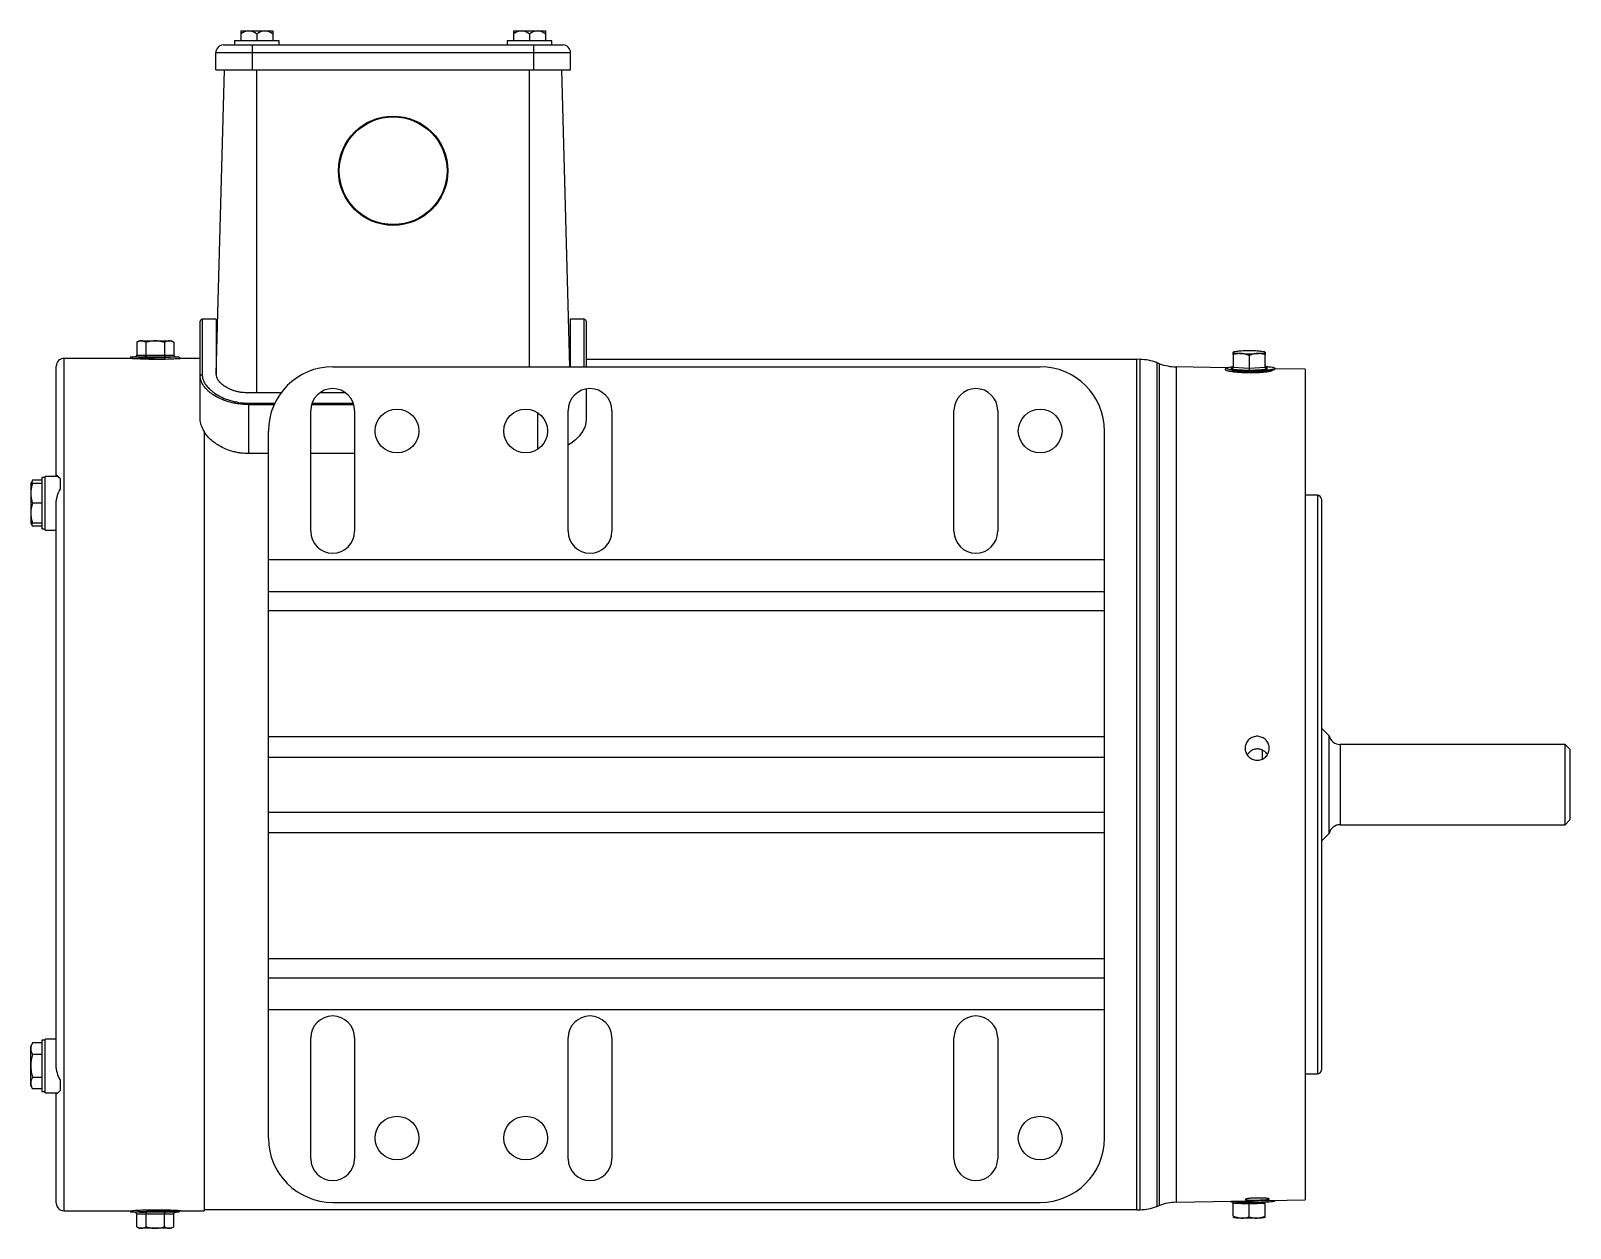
# Paper-space layout '_Bottom' of a CAD drawing. Header units: inches. Extents: x -5 to 7, y -3.5 to 5.9.
import ezdxf

# ---------------------------------------------------------------- set-up
doc = ezdxf.new("R2010")
doc.units = ezdxf.units.IN
doc.header["$MEASUREMENT"] = 0

psp = doc.layouts.new('_Bottom')

# ---------------------------------------------------------------- linework, layer by layer
at = {"color": 7, "linetype": 'Continuous', "lineweight": 25}
for p, q in [((-3.474, 5.753), (-0.836, 5.753)), ((-3.389, 5.784), (-3.389, 5.753)), ((-3.041, 5.784), (-3.389, 5.784)), ((-3.34, 5.863), (-3.34, 5.784)), ((-3.34, 5.863), (-3.09, 5.863)), ((-3.248, 5.56), (-3.248, 5.753)), ((-3.215, 5.837), (-3.215, 5.784)), ((-3.09, 5.863), (-3.09, 5.784)), ((-3.041, 5.753), (-3.041, 5.784)), ((-1.269, 5.784), (-1.269, 5.753)), ((-0.921, 5.784), (-1.269, 5.784)), ((-1.22, 5.863), (-1.22, 5.784)), ((-1.22, 5.863), (-0.97, 5.863)), ((-1.095, 5.837), (-1.095, 5.784)), ((-1.062, 5.56), (-1.062, 5.753)), ((-0.97, 5.863), (-0.97, 5.784)), ((-0.921, 5.753), (-0.921, 5.784)), ((-0.777, 5.693), (-3.534, 5.693)), ((-3.534, 5.56), (-3.534, 5.693)), ((-0.777, 5.56), (-0.777, 5.693)), ((-3.534, 5.56), (-0.777, 5.56)), ((-3.53, 3.192), (-3.467, 5.56)), ((-0.782, 3.25), (-0.843, 5.56)), ((-3.655, 2.843), (-3.655, 3.605)), ((-3.53, 3.62), (-3.64, 3.62)), ((-3.53, 3.62), (-3.53, 3.193)), ((-0.67, 3.62), (-0.78, 3.62)), ((-0.78, 3.62), (-0.78, 3.25)), ((-0.655, 3.605), (-0.655, 3.25)), ((-4.13, 3.451), (-4.149, 3.44)), ((-4.149, 3.44), (-4.149, 3.341)), ((-4.077, 3.44), (-4.077, 3.341)), ((-3.933, 3.44), (-3.933, 3.341)), ((-3.861, 3.44), (-3.88, 3.451)), ((-3.861, 3.44), (-3.861, 3.341)), ((4.377, 3.364), (4.374, 3.362)), ((4.375, 3.362), (4.377, 3.364)), ((4.626, 3.362), (4.623, 3.364)), ((4.623, 3.364), (4.625, 3.362)), ((-4.775, 2.397), (-4.775, 3.255)), ((-4.18, 3.315), (-4.715, 3.315)), ((-4.149, 3.341), (-3.861, 3.341)), ((-3.934, 3.323), (-3.932, 3.326)), ((-3.924, 3.31), (-3.934, 3.323)), ((-3.809, 3.316), (-3.827, 3.327)), ((-3.655, 3.315), (-3.81, 3.315)), ((-2.625, 3.25), (2.875, 3.25)), ((3.625, 3.306), (-0.655, 3.306)), ((3.653, 3.307), (3.625, 3.308)), ((3.625, 3.308), (3.625, -3.308)), ((3.803, 3.274), (3.781, 3.282)), ((4.33, 3.242), (3.931, 3.249)), ((4.33, 3.24), (4.317, 3.233)), ((4.37, 3.248), (4.357, 3.247)), ((4.36, 3.245), (4.36, 3.231)), ((4.375, 3.345), (4.375, 3.246)), ((4.375, 3.246), (4.5, 3.24)), ((4.5, 3.338), (4.5, 3.24)), ((4.5, 3.24), (4.625, 3.246)), ((4.625, 3.246), (4.625, 3.345)), ((4.64, 3.231), (4.64, 3.245)), ((4.936, 3.231), (4.7, 3.235)), ((4.36, 3.231), (4.5, 3.224)), ((4.5, 3.224), (4.64, 3.231)), ((4.936, 3.231), (4.936, -3.231)), ((-3.027, 3.047), (-3.28, 3.047)), ((-2.524, 3.047), (-2.726, 3.047)), ((-0.655, 3.077), (-0.655, 2.837)), ((-3.28, 2.967), (-3.28, 2.575)), ((-2.795, 1.97), (-2.795, 2.91)), ((-2.455, 2.91), (-2.455, 1.97)), ((-0.795, 1.97), (-0.795, 2.91)), ((-0.455, 2.91), (-0.455, 1.97)), ((2.205, 1.97), (2.205, 2.91)), ((2.545, 2.91), (2.545, 1.97)), ((-3.625, 2.749), (-3.625, -3.315)), ((-3.125, -2.75), (-3.125, 2.75)), ((3.375, -2.75), (3.375, 2.75)), ((-3.125, 2.575), (-3.28, 2.575)), ((-2.455, 2.575), (-2.795, 2.575)), ((-4.761, 2.397), (-4.861, 2.397)), ((-4.861, 1.98), (-4.861, 2.397)), ((-4.959, 2.367), (-4.973, 2.343)), ((-4.973, 2.343), (-4.973, 2.034)), ((-4.959, 2.367), (-4.966, 2.343)), ((-4.886, 2.367), (-4.959, 2.367)), ((-4.886, 2.343), (-4.959, 2.343)), ((-4.861, 2.388), (-4.886, 2.388)), ((-4.886, 2.388), (-4.886, 1.989)), ((-4.745, 2.381), (-4.745, 2.295)), ((-4.886, 2.188), (-4.959, 2.188)), ((-4.775, -2.19), (-4.775, 2.19)), ((5.031, 2.25), (4.936, 2.25)), ((5.061, 2.22), (5.061, -2.22)), ((-4.973, 2.034), (-4.959, 2.01)), ((-4.886, 2.034), (-4.959, 2.034)), ((-4.886, 2.01), (-4.959, 2.01)), ((-4.886, 1.989), (-4.861, 1.989)), ((-4.861, 1.98), (-4.775, 1.98)), ((-3.125, 1.75), (3.375, 1.75)), ((-3.125, 1.503), (3.375, 1.503)), ((-3.125, 1.353), (3.375, 1.353)), ((-3.125, 0.374), (3.375, 0.374)), ((5.121, 0.38), (5.061, 0.44)), ((5.121, -0.38), (5.121, 0.38)), ((4.604, 0.201), (4.604, 0.269)), ((6.956, 0.312), (5.208, 0.312)), ((6.996, 0.272), (6.956, 0.312)), ((6.956, -0.312), (6.956, 0.312)), ((6.996, -0.272), (6.996, 0.272)), ((-3.125, 0.214), (3.375, 0.214)), ((-3.125, -0.214), (3.375, -0.214)), ((5.208, -0.312), (6.956, -0.312)), ((6.956, -0.312), (6.996, -0.272)), ((-3.125, -0.374), (3.375, -0.374)), ((5.061, -0.44), (5.121, -0.38)), ((-3.125, -1.353), (3.375, -1.353)), ((-3.125, -1.503), (3.375, -1.503)), ((-3.125, -1.75), (3.375, -1.75)), ((-4.959, -2.01), (-4.973, -2.034)), ((-4.973, -2.343), (-4.973, -2.034)), ((-4.886, -2.01), (-4.959, -2.01)), ((-4.861, -1.989), (-4.886, -1.989)), ((-4.886, -1.989), (-4.886, -2.388)), ((-4.775, -1.98), (-4.861, -1.98)), ((-4.861, -2.397), (-4.861, -1.98)), ((-2.795, -2.91), (-2.795, -1.97)), ((-2.455, -1.97), (-2.455, -2.91)), ((-0.795, -2.91), (-0.795, -1.97)), ((-0.455, -1.97), (-0.455, -2.91)), ((2.205, -2.91), (2.205, -1.97)), ((2.545, -1.97), (2.545, -2.91)), ((-4.886, -2.099), (-4.959, -2.099)), ((4.936, -2.25), (5.031, -2.25)), ((-4.973, -2.343), (-4.959, -2.367)), ((-4.886, -2.278), (-4.959, -2.278)), ((-4.886, -2.367), (-4.959, -2.367)), ((-4.886, -2.388), (-4.861, -2.388)), ((-4.745, -2.295), (-4.745, -2.381)), ((-4.861, -2.397), (-4.762, -2.397)), ((-4.775, -3.255), (-4.775, -2.397)), ((3.931, -3.249), (4.936, -3.231)), ((-4.715, -3.315), (-4.18, -3.315)), ((-3.861, -3.341), (-4.149, -3.341)), ((-4.149, -3.44), (-4.149, -3.341)), ((-4.077, -3.341), (-4.077, -3.44)), ((-3.933, -3.44), (-3.933, -3.341)), ((-3.861, -3.44), (-3.861, -3.341)), ((-3.827, -3.327), (-3.809, -3.316)), ((-3.81, -3.315), (-3.625, -3.315)), ((-3.625, -3.306), (3.625, -3.306)), ((-2.625, -3.25), (2.875, -3.25)), ((3.625, -3.308), (3.653, -3.307)), ((3.781, -3.282), (3.803, -3.274)), ((4.36, -3.244), (4.357, -3.247)), ((4.5, -3.265), (4.375, -3.259)), ((4.375, -3.357), (4.375, -3.259)), ((4.625, -3.259), (4.5, -3.265)), ((4.5, -3.364), (4.5, -3.265)), ((4.625, -3.357), (4.625, -3.259)), ((-4.149, -3.44), (-4.13, -3.451)), ((-3.88, -3.451), (-3.861, -3.44)), ((4.374, -3.362), (4.377, -3.364)), ((4.623, -3.364), (4.626, -3.362))]:
    psp.add_line(p, q, dxfattribs=at)
at = {"color": 8, "linetype": 'Continuous', "lineweight": 25}
for p, q in [((-3.215, 3.047), (-3.215, 5.56)), ((-1.095, 3.25), (-1.095, 5.56)), ((-3.64, 3.62), (-3.64, 3.19)), ((-0.67, 3.25), (-0.67, 3.62)), ((-4.715, 3.315), (-4.715, -3.315)), ((3.653, -3.307), (3.653, 3.307)), ((3.781, 3.282), (3.781, -3.282)), ((3.803, -3.274), (3.803, 3.274)), ((3.931, 3.249), (3.931, -3.249)), ((-3.28, 2.967), (-3.075, 2.967)), ((-3.081, 2.955), (-3.28, 2.955)), ((-2.461, 2.955), (-2.789, 2.955)), ((-2.785, 2.967), (-2.465, 2.967)), ((-1.03, 2.609), (-1.03, 2.891)), ((5.031, 2.25), (5.031, -2.25)), ((5.208, 0.312), (5.208, -0.312))]:
    psp.add_line(p, q, dxfattribs=at)
at = {"color": 7, "linetype": 'Continuous', "lineweight": 25}
for centre, radius in [((-2.155, 4.775), 0.425), ((-2.155, 4.775), 0.421), ((-2.155, 4.775), 0.419), ((-2.125, 2.75), 0.17), ((-1.125, 2.75), 0.17), ((2.875, 2.75), 0.17), ((-2.125, -2.75), 0.17), ((-1.125, -2.75), 0.17), ((2.875, -2.75), 0.17)]:
    psp.add_circle(centre, radius, dxfattribs=at)
for centre, radius, start, end in [((-3.474, 5.693), 0.06, 90, 180), ((-3.276, 5.775), 0.0883, 90.6854, 136.0185), ((-3.279, 5.775), 0.0883, 43.9815, 89.3146), ((-3.151, 5.775), 0.0883, 90.6854, 136.0185), ((-3.154, 5.775), 0.0883, 43.9815, 89.3146), ((-1.156, 5.775), 0.0883, 90.6854, 136.0185), ((-1.159, 5.775), 0.0883, 43.9815, 89.3146), ((-1.031, 5.775), 0.0883, 90.6854, 136.0185), ((-1.034, 5.775), 0.0883, 43.9815, 89.3146), ((-0.836, 5.693), 0.06, 0, 90), ((-3.64, 3.605), 0.015, 90, 180), ((-0.67, 3.605), 0.015, 0, 90), ((-3.515, 3.445), 0.015, 180, 236.8623), ((-0.795, 3.445), 0.015, 303.1377, 0), ((-4.715, 3.255), 0.06, 90, 180), ((-2.625, 2.75), 0.5, 90, 180), ((2.875, 2.75), 0.5, 0, 90), ((3.646, 2.932), 0.375, 69, 89), ((3.938, 3.624), 0.375, 249, 269), ((-3.641, 3.175), 0.0142, 86.6118, 176.1539), ((-2.625, 2.91), 0.17, 0, 180), ((-0.625, 2.91), 0.17, 0, 180), ((2.375, 2.91), 0.17, 0, 180), ((5.031, 2.22), 0.03, 0, 90), ((-2.625, 1.97), 0.17, 180, 0), ((-0.625, 1.97), 0.17, 180, 0), ((2.375, 1.97), 0.17, 180, 0), ((5.208, 0.402), 0.09, 194.3953, 270), ((5.208, -0.402), 0.09, 90, 165.6047), ((-2.625, -1.97), 0.17, 0, 180), ((-0.625, -1.97), 0.17, 0, 180), ((2.375, -1.97), 0.17, 0, 180), ((5.031, -2.22), 0.03, 270, 360), ((-2.625, -2.75), 0.5, 180, 270), ((2.875, -2.75), 0.5, 270, 0), ((-2.625, -2.91), 0.17, 180, 0), ((-0.625, -2.91), 0.17, 180, 0), ((2.375, -2.91), 0.17, 180, 0), ((-4.715, -3.255), 0.06, 180, 270), ((3.646, -2.932), 0.375, 271, 291), ((3.938, -3.624), 0.375, 91, 111)]:
    psp.add_arc(centre, radius, start, end, dxfattribs=at)
for points, knots in [([(-4.113, 3.451), (-4.115, 3.451), (-4.118, 3.451), (-4.122, 3.45), (-4.127, 3.449), (-4.132, 3.448), (-4.14, 3.445), (-4.146, 3.442), (-4.149, 3.44)], [0, 0, 0, 0, 0.119164, 0.239723, 0.361866, 0.485774, 0.734265, 1, 1, 1, 1]), ([(-4.077, 3.44), (-4.079, 3.441), (-4.082, 3.442), (-4.087, 3.445), (-4.091, 3.447), (-4.097, 3.449), (-4.104, 3.451), (-4.11, 3.451), (-4.113, 3.451)], [0, 0, 0, 0, 0.135068, 0.265787, 0.392274, 0.514662, 0.760355, 1, 1, 1, 1]), ([(-4.113, 3.451), (-4.102, 3.451), (-4.086, 3.451), (-4.049, 3.451), (-4.027, 3.451), (-4.005, 3.451)], [0, 0, 0, 0, 0.5, 0.5, 1, 1, 1, 1]), ([(-4.005, 3.451), (-4.008, 3.451), (-4.014, 3.451), (-4.023, 3.45), (-4.031, 3.449), (-4.043, 3.448), (-4.059, 3.445), (-4.071, 3.442), (-4.077, 3.44)], [0, 0, 0, 0, 0.119134, 0.239661, 0.361771, 0.485644, 0.734213, 1, 1, 1, 1]), ([(-3.933, 3.44), (-3.936, 3.441), (-3.942, 3.442), (-3.952, 3.445), (-3.961, 3.447), (-3.973, 3.449), (-3.987, 3.451), (-3.999, 3.451), (-4.005, 3.451)], [0, 0, 0, 0, 0.135032, 0.265717, 0.392175, 0.514535, 0.760293, 1, 1, 1, 1]), ([(-4.005, 3.451), (-3.983, 3.451), (-3.961, 3.451), (-3.924, 3.451), (-3.908, 3.451), (-3.897, 3.451)], [0, 0, 0, 0, 0.5, 0.5, 1, 1, 1, 1]), ([(-3.897, 3.451), (-3.898, 3.451), (-3.901, 3.451), (-3.906, 3.45), (-3.91, 3.449), (-3.916, 3.448), (-3.924, 3.445), (-3.93, 3.442), (-3.933, 3.44)], [0, 0, 0, 0, 0.11917, 0.239736, 0.361885, 0.4858, 0.734292, 1, 1, 1, 1]), ([(-3.861, 3.44), (-3.862, 3.441), (-3.865, 3.442), (-3.87, 3.445), (-3.875, 3.447), (-3.881, 3.449), (-3.888, 3.451), (-3.894, 3.451), (-3.897, 3.451)], [0, 0, 0, 0, 0.1349157, 0.2654853, 0.3918269, 0.5140709, 0.7600707, 1, 1, 1, 1]), ([(4.375, 3.362), (4.375, 3.36), (4.381, 3.358), (4.403, 3.355), (4.419, 3.354), (4.437, 3.353)], [0, 0, 0, 0, 0.5, 0.5, 1, 1, 1, 1]), ([(4.375, 3.345), (4.375, 3.346), (4.375, 3.348), (4.375, 3.351), (4.375, 3.354), (4.375, 3.357), (4.375, 3.36), (4.375, 3.362), (4.375, 3.362)], [0, 0, 0, 0, 0.1349157, 0.2654853, 0.3918269, 0.5140709, 0.7600707, 1, 1, 1, 1]), ([(4.437, 3.353), (4.435, 3.353), (4.43, 3.353), (4.422, 3.353), (4.415, 3.352), (4.404, 3.351), (4.391, 3.349), (4.38, 3.346), (4.375, 3.345)], [0, 0, 0, 0, 0.119164, 0.239723, 0.361866, 0.485774, 0.734265, 1, 1, 1, 1]), ([(4.437, 3.372), (4.423, 3.371), (4.411, 3.37), (4.391, 3.368), (4.383, 3.366), (4.379, 3.365)], [0, 0, 0, 0, 0.5, 0.5, 1, 1, 1, 1]), ([(4.5, 3.338), (4.497, 3.339), (4.492, 3.341), (4.484, 3.344), (4.476, 3.346), (4.466, 3.349), (4.453, 3.352), (4.443, 3.352), (4.437, 3.353)], [0, 0, 0, 0, 0.1350681, 0.2657866, 0.3922742, 0.5146617, 0.7603551, 1, 1, 1, 1]), ([(4.562, 3.372), (4.544, 3.373), (4.522, 3.373), (4.478, 3.373), (4.456, 3.373), (4.437, 3.372)], [0, 0, 0, 0, 0.5, 0.5, 1, 1, 1, 1]), ([(4.437, 3.353), (4.456, 3.352), (4.478, 3.351), (4.522, 3.351), (4.544, 3.352), (4.562, 3.353)], [0, 0, 0, 0, 0.5, 0.5, 1, 1, 1, 1]), ([(4.562, 3.353), (4.56, 3.353), (4.555, 3.352), (4.547, 3.351), (4.54, 3.35), (4.529, 3.348), (4.516, 3.344), (4.505, 3.34), (4.5, 3.338)], [0, 0, 0, 0, 0.119134, 0.239661, 0.361771, 0.485644, 0.734213, 1, 1, 1, 1]), ([(4.621, 3.365), (4.617, 3.366), (4.609, 3.368), (4.589, 3.37), (4.577, 3.371), (4.562, 3.372)], [0, 0, 0, 0, 0.5, 0.5, 1, 1, 1, 1]), ([(4.562, 3.353), (4.581, 3.354), (4.597, 3.355), (4.619, 3.358), (4.625, 3.36), (4.625, 3.362)], [0, 0, 0, 0, 0.5, 0.5, 1, 1, 1, 1]), ([(4.625, 3.345), (4.622, 3.345), (4.617, 3.347), (4.609, 3.349), (4.601, 3.35), (4.591, 3.352), (4.578, 3.353), (4.568, 3.353), (4.562, 3.353)], [0, 0, 0, 0, 0.135032, 0.265717, 0.392175, 0.514535, 0.760293, 1, 1, 1, 1]), ([(4.625, 3.362), (4.625, 3.362), (4.625, 3.361), (4.625, 3.36), (4.625, 3.358), (4.625, 3.356), (4.625, 3.351), (4.625, 3.347), (4.625, 3.345)], [0, 0, 0, 0, 0.1191705, 0.2397359, 0.3618852, 0.4858002, 0.7342924, 1, 1, 1, 1]), ([(-4.199, 3.326), (-4.2, 3.326), (-4.202, 3.326), (-4.181, 3.326), (-4.141, 3.326), (-4.086, 3.326), (-4.024, 3.326), (-3.97, 3.326), (-3.942, 3.326), (-3.932, 3.326)], [0, 0, 0, 0, 0.077191, 0.250746, 0.421156, 0.588415, 0.752513, 0.913507, 1, 1, 1, 1]), ([(-4.2, 3.325), (-4.197, 3.323), (-4.191, 3.32), (-4.186, 3.317), (-4.183, 3.315)], [0, 0, 0, 0, 0.473706, 1, 1, 1, 1]), ([(-4.18, 3.315), (-4.18, 3.315), (-4.181, 3.315), (-4.167, 3.314), (-4.158, 3.314)], [0, 0, 0, 0, 0.299851, 1, 1, 1, 1]), ([(-4.149, 3.341), (-4.149, 3.34), (-4.149, 3.339), (-4.15, 3.337), (-4.151, 3.335), (-4.152, 3.333), (-4.154, 3.331), (-4.156, 3.329), (-4.159, 3.327), (-4.163, 3.326), (-4.165, 3.326), (-4.167, 3.326)], [0, 0, 0, 0, 0.084476, 0.171269, 0.260932, 0.353968, 0.450828, 0.574732, 0.714344, 0.833102, 1, 1, 1, 1]), ([(-4.158, 3.314), (-4.157, 3.314), (-4.148, 3.315), (-4.125, 3.316), (-4.08, 3.318), (-4.027, 3.32), (-3.977, 3.322), (-3.946, 3.323), (-3.934, 3.323)], [0.00000017, 0.00000017, 0.00000017, 0.00000017, 0.00155749, 0.01780749, 0.03405749, 0.05030749, 0.06655749, 0.07905733, 0.07905733, 0.07905733, 0.07905733]), ([(-4.158, 3.314), (-4.154, 3.314), (-4.148, 3.314), (-4.136, 3.313), (-4.128, 3.313), (-4.112, 3.312), (-4.103, 3.311), (-4.084, 3.311), (-4.073, 3.311), (-4.052, 3.31), (-4.04, 3.31), (-4.017, 3.31), (-4.005, 3.309), (-3.982, 3.309), (-3.97, 3.31), (-3.946, 3.31), (-3.935, 3.31), (-3.924, 3.31)], [0, 0, 0, 0, 0.125, 0.125, 0.25, 0.25, 0.375, 0.375, 0.5, 0.5, 0.625, 0.625, 0.75, 0.75, 0.875, 0.875, 1, 1, 1, 1]), ([(-4.077, 3.341), (-4.077, 3.34), (-4.077, 3.339), (-4.078, 3.337), (-4.078, 3.335), (-4.079, 3.333), (-4.08, 3.331), (-4.081, 3.329), (-4.082, 3.327), (-4.084, 3.326), (-4.085, 3.326), (-4.086, 3.326)], [0, 0, 0, 0, 0.084476, 0.171269, 0.260932, 0.353968, 0.450828, 0.574732, 0.714344, 0.833102, 1, 1, 1, 1]), ([(-3.933, 3.341), (-3.933, 3.34), (-3.933, 3.339), (-3.932, 3.337), (-3.932, 3.335), (-3.931, 3.333), (-3.93, 3.331), (-3.929, 3.329), (-3.928, 3.327), (-3.926, 3.326), (-3.925, 3.326), (-3.924, 3.326)], [0, 0, 0, 0, 0.0844767, 0.1712737, 0.260945, 0.3539937, 0.4508699, 0.574655, 0.7143281, 0.8330716, 1, 1, 1, 1]), ([(-3.924, 3.31), (-3.906, 3.311), (-3.869, 3.312), (-3.831, 3.314), (-3.809, 3.315), (-3.81, 3.315), (-3.81, 3.315)], [0, 0, 0, 0, 0.279997, 0.559524, 0.861357, 1, 1, 1, 1]), ([(-3.875, 3.326), (-3.863, 3.326), (-3.839, 3.326), (-3.825, 3.326), (-3.827, 3.326), (-3.828, 3.326)], [0, 0, 0, 0, 0.432756, 0.865351, 1, 1, 1, 1]), ([(-3.861, 3.341), (-3.861, 3.34), (-3.861, 3.339), (-3.86, 3.337), (-3.859, 3.335), (-3.858, 3.333), (-3.856, 3.331), (-3.854, 3.329), (-3.851, 3.327), (-3.847, 3.326), (-3.845, 3.326), (-3.843, 3.326)], [0, 0, 0, 0, 0.084477, 0.171274, 0.260945, 0.353994, 0.45087, 0.574655, 0.714328, 0.833072, 1, 1, 1, 1]), ([(4.326, 3.234), (4.324, 3.234), (4.312, 3.232), (4.31, 3.228), (4.322, 3.221), (4.345, 3.216), (4.356, 3.214)], [0, 0, 0, 0, 0.061387, 0.3820784, 0.7203723, 1, 1, 1, 1]), ([(4.33, 3.239), (4.328, 3.238), (4.323, 3.235), (4.339, 3.23), (4.372, 3.226), (4.421, 3.223), (4.48, 3.221), (4.545, 3.221), (4.606, 3.223), (4.655, 3.226), (4.676, 3.229), (4.685, 3.23)], [0, 0, 0, 0, 0.086077, 0.195719, 0.307456, 0.421101, 0.537093, 0.655855, 0.776587, 0.899142, 1, 1, 1, 1]), ([(4.375, 3.259), (4.375, 3.258), (4.375, 3.257), (4.374, 3.255), (4.374, 3.253), (4.372, 3.251), (4.371, 3.249), (4.369, 3.247), (4.366, 3.246), (4.363, 3.245), (4.361, 3.245), (4.36, 3.245)], [0, 0, 0, 0, 0.0844767, 0.1712737, 0.260945, 0.3539937, 0.4508699, 0.574655, 0.7143281, 0.8330716, 1, 1, 1, 1]), ([(4.375, 3.246), (4.375, 3.246), (4.375, 3.244), (4.374, 3.242), (4.374, 3.24), (4.372, 3.238), (4.371, 3.236), (4.369, 3.234), (4.366, 3.232), (4.363, 3.231), (4.361, 3.231), (4.36, 3.231)], [0, 0, 0, 0, 0.084477, 0.171274, 0.260945, 0.353994, 0.45087, 0.574655, 0.714328, 0.833072, 1, 1, 1, 1]), ([(4.378, 3.211), (4.393, 3.21), (4.409, 3.21), (4.443, 3.21), (4.46, 3.21), (4.487, 3.211), (4.497, 3.211), (4.515, 3.211), (4.524, 3.212), (4.551, 3.213), (4.569, 3.214), (4.593, 3.216), (4.601, 3.216), (4.617, 3.218), (4.624, 3.219), (4.645, 3.221), (4.657, 3.223), (4.678, 3.226), (4.686, 3.228), (4.695, 3.231), (4.697, 3.232), (4.7, 3.234), (4.702, 3.236), (4.702, 3.237)], [0, 0, 0, 0, 0.125, 0.125, 0.25, 0.25, 0.3125, 0.3125, 0.375, 0.375, 0.5, 0.5, 0.5625, 0.5625, 0.625, 0.625, 0.75, 0.75, 0.875, 0.875, 0.9375, 0.9375, 1, 1, 1, 1]), ([(4.5, 3.24), (4.5, 3.239), (4.5, 3.238), (4.5, 3.236), (4.5, 3.233), (4.5, 3.231), (4.5, 3.229), (4.5, 3.227), (4.5, 3.225), (4.5, 3.224), (4.5, 3.224), (4.5, 3.224)], [0, 0, 0, 0, 0.0844767, 0.1712737, 0.260945, 0.3539937, 0.4508699, 0.574655, 0.7143281, 0.8330716, 1, 1, 1, 1]), ([(4.625, 3.259), (4.625, 3.258), (4.625, 3.257), (4.626, 3.255), (4.626, 3.253), (4.628, 3.251), (4.629, 3.249), (4.631, 3.247), (4.634, 3.246), (4.637, 3.245), (4.639, 3.245), (4.64, 3.245)], [0, 0, 0, 0, 0.084476, 0.171269, 0.260932, 0.353968, 0.450828, 0.574732, 0.714344, 0.833102, 1, 1, 1, 1]), ([(4.702, 3.237), (4.7, 3.239), (4.696, 3.243), (4.666, 3.247), (4.637, 3.249), (4.625, 3.25)], [0, 0, 0, 0, 0.374948, 0.7501, 1, 1, 1, 1]), ([(4.64, 3.231), (4.639, 3.231), (4.638, 3.231), (4.636, 3.231), (4.633, 3.232), (4.631, 3.234), (4.629, 3.236), (4.627, 3.239), (4.625, 3.243), (4.625, 3.245), (4.625, 3.246)], [0, 0, 0, 0, 0.11681, 0.212178, 0.286099, 0.425812, 0.549727, 0.708818, 0.858132, 1, 1, 1, 1]), ([(4.673, 3.219), (4.676, 3.221), (4.685, 3.225), (4.693, 3.23), (4.698, 3.233)], [0, 0, 0, 0, 0.380716, 1, 1, 1, 1]), ([(-3.28, 2.955), (-3.307, 2.955), (-3.333, 2.957), (-3.371, 2.962), (-3.384, 2.965), (-3.409, 2.97), (-3.421, 2.973), (-3.444, 2.98), (-3.456, 2.984), (-3.477, 2.992), (-3.488, 2.996), (-3.519, 3.01), (-3.537, 3.02), (-3.562, 3.037), (-3.57, 3.042), (-3.584, 3.054), (-3.591, 3.06), (-3.61, 3.077), (-3.62, 3.09), (-3.638, 3.115), (-3.644, 3.127), (-3.653, 3.152), (-3.655, 3.164), (-3.655, 3.176)], [0, 0, 0, 0, 0.125, 0.125, 0.1875, 0.1875, 0.25, 0.25, 0.3125, 0.3125, 0.375, 0.375, 0.5, 0.5, 0.5625, 0.5625, 0.625, 0.625, 0.75, 0.75, 0.875, 0.875, 1, 1, 1, 1]), ([(-3.64, 3.19), (-3.64, 3.177), (-3.638, 3.165), (-3.63, 3.14), (-3.624, 3.128), (-3.607, 3.103), (-3.597, 3.091), (-3.579, 3.073), (-3.573, 3.067), (-3.559, 3.056), (-3.551, 3.05), (-3.527, 3.033), (-3.51, 3.023), (-3.481, 3.009), (-3.471, 3.005), (-3.45, 2.996), (-3.439, 2.993), (-3.416, 2.986), (-3.405, 2.983), (-3.381, 2.977), (-3.368, 2.975), (-3.331, 2.969), (-3.306, 2.967), (-3.28, 2.967)], [0, 0, 0, 0, 0.125, 0.125, 0.25, 0.25, 0.375, 0.375, 0.4375, 0.4375, 0.5, 0.5, 0.625, 0.625, 0.6875, 0.6875, 0.75, 0.75, 0.8125, 0.8125, 0.875, 0.875, 1, 1, 1, 1]), ([(-3.28, 3.047), (-3.298, 3.047), (-3.315, 3.048), (-3.341, 3.051), (-3.349, 3.053), (-3.366, 3.056), (-3.374, 3.058), (-3.39, 3.063), (-3.397, 3.065), (-3.412, 3.07), (-3.419, 3.073), (-3.439, 3.082), (-3.451, 3.089), (-3.468, 3.1), (-3.473, 3.103), (-3.483, 3.111), (-3.488, 3.115), (-3.5, 3.127), (-3.507, 3.135), (-3.519, 3.151), (-3.523, 3.16), (-3.529, 3.177), (-3.53, 3.185), (-3.53, 3.193)], [0, 0, 0, 0, 0.125, 0.125, 0.1875, 0.1875, 0.25, 0.25, 0.3125, 0.3125, 0.375, 0.375, 0.5, 0.5, 0.5625, 0.5625, 0.625, 0.625, 0.75, 0.75, 0.875, 0.875, 1, 1, 1, 1]), ([(4.685, 3.23), (4.678, 3.229), (4.67, 3.227), (4.655, 3.225), (4.649, 3.224), (4.638, 3.222), (4.632, 3.222), (4.619, 3.22), (4.612, 3.22), (4.598, 3.218), (4.591, 3.218), (4.568, 3.216), (4.553, 3.215), (4.528, 3.214), (4.52, 3.214), (4.504, 3.213), (4.496, 3.213), (4.471, 3.212), (4.455, 3.212), (4.424, 3.212), (4.409, 3.212), (4.38, 3.213), (4.368, 3.213), (4.356, 3.214)], [0, 0, 0, 0, 0.125, 0.125, 0.1875, 0.1875, 0.25, 0.25, 0.3125, 0.3125, 0.375, 0.375, 0.5, 0.5, 0.5625, 0.5625, 0.625, 0.625, 0.75, 0.75, 0.875, 0.875, 1, 1, 1, 1]), ([(4.378, 3.211), (4.374, 3.211), (4.37, 3.212), (4.363, 3.213), (4.36, 3.213), (4.356, 3.214)], [0, 0, 0, 0, 0.5, 0.5, 1, 1, 1, 1]), ([(4.378, 3.211), (4.399, 3.209), (4.442, 3.205), (4.513, 3.204), (4.581, 3.206), (4.635, 3.211), (4.667, 3.216), (4.671, 3.219), (4.673, 3.22)], [0, 0, 0, 0, 0.183565, 0.371375, 0.559122, 0.740413, 0.911493, 1, 1, 1, 1]), ([(-3.625, 2.749), (-3.635, 2.765), (-3.642, 2.781), (-3.652, 2.812), (-3.655, 2.828), (-3.655, 2.843)], [0, 0, 0, 0, 0.5, 0.5, 1, 1, 1, 1]), ([(-0.655, 2.837), (-0.657, 2.821), (-0.66, 2.787), (-0.686, 2.738), (-0.726, 2.691), (-0.763, 2.659), (-0.79, 2.643), (-0.795, 2.64)], [0, 0, 0, 0, 0.242913, 0.494369, 0.71615, 0.945193, 1, 1, 1, 1]), ([(-3.28, 2.575), (-3.3, 2.575), (-3.32, 2.576), (-3.349, 2.58), (-3.358, 2.581), (-3.377, 2.585), (-3.387, 2.587), (-3.414, 2.594), (-3.432, 2.6), (-3.465, 2.613), (-3.481, 2.621), (-3.526, 2.645), (-3.551, 2.663), (-3.595, 2.702), (-3.612, 2.722), (-3.625, 2.743)], [0, 0, 0, 0, 0.125, 0.125, 0.1875, 0.1875, 0.25, 0.25, 0.375, 0.375, 0.5, 0.5, 0.75, 0.75, 1, 1, 1, 1]), ([(-4.745, 2.381), (-4.753, 2.39), (-4.76, 2.396), (-4.768, 2.403), (-4.771, 2.405), (-4.774, 2.408), (-4.775, 2.408), (-4.775, 2.408)], [0, 0, 0, 0, 0.5, 0.5, 0.75, 0.75, 1, 1, 1, 1]), ([(-4.959, 2.343), (-4.963, 2.33), (-4.966, 2.317), (-4.971, 2.292), (-4.973, 2.279), (-4.973, 2.266)], [0, 0, 0, 0, 0.5, 0.5, 1, 1, 1, 1]), ([(-4.973, 2.343), (-4.973, 2.343), (-4.971, 2.343), (-4.966, 2.343), (-4.963, 2.343), (-4.959, 2.343)], [0, 0, 0, 0, 0.5, 0.5, 1, 1, 1, 1]), ([(-4.775, 2.19), (-4.775, 2.199), (-4.774, 2.209), (-4.771, 2.227), (-4.768, 2.237), (-4.76, 2.263), (-4.753, 2.28), (-4.745, 2.295)], [0, 0, 0, 0, 0.25, 0.25, 0.5, 0.5, 1, 1, 1, 1]), ([(-4.973, 2.266), (-4.973, 2.253), (-4.971, 2.239), (-4.966, 2.214), (-4.963, 2.201), (-4.959, 2.188)], [0, 0, 0, 0, 0.5, 0.5, 1, 1, 1, 1]), ([(-4.973, 2.111), (-4.973, 2.098), (-4.971, 2.085), (-4.966, 2.06), (-4.963, 2.047), (-4.959, 2.034)], [0, 0, 0, 0, 0.5, 0.5, 1, 1, 1, 1]), ([(-4.967, 2.034), (-4.966, 2.029), (-4.965, 2.021), (-4.96, 2.013), (-4.959, 2.01)], [0, 0, 0, 0, 0.61803, 1, 1, 1, 1]), ([(4.507, 0.207), (4.502, 0.21), (4.498, 0.214), (4.49, 0.223), (4.486, 0.228), (4.479, 0.239), (4.477, 0.244), (4.472, 0.256), (4.471, 0.262), (4.469, 0.274), (4.469, 0.28), (4.469, 0.292), (4.47, 0.298), (4.474, 0.316), (4.479, 0.327), (4.49, 0.342), (4.494, 0.347), (4.503, 0.355), (4.508, 0.359), (4.519, 0.365), (4.524, 0.368), (4.536, 0.372), (4.542, 0.373), (4.554, 0.375), (4.56, 0.376), (4.572, 0.375), (4.578, 0.374), (4.59, 0.371), (4.596, 0.369), (4.607, 0.364), (4.613, 0.361), (4.622, 0.354), (4.627, 0.35), (4.635, 0.341), (4.639, 0.336), (4.649, 0.321), (4.653, 0.309), (4.656, 0.291), (4.656, 0.285), (4.656, 0.272), (4.655, 0.266), (4.652, 0.255), (4.65, 0.249), (4.645, 0.238), (4.642, 0.232), (4.635, 0.222), (4.631, 0.218), (4.622, 0.209), (4.617, 0.206), (4.606, 0.199), (4.601, 0.197), (4.589, 0.192), (4.583, 0.191), (4.571, 0.189), (4.565, 0.189), (4.553, 0.189), (4.547, 0.19), (4.529, 0.194), (4.518, 0.199), (4.507, 0.207)], [0, 0, 0, 0, 0.03125, 0.03125, 0.0625, 0.0625, 0.09375, 0.09375, 0.125, 0.125, 0.15625, 0.15625, 0.1875, 0.1875, 0.25, 0.25, 0.28125, 0.28125, 0.3125, 0.3125, 0.34375, 0.34375, 0.375, 0.375, 0.40625, 0.40625, 0.4375, 0.4375, 0.46875, 0.46875, 0.5, 0.5, 0.53125, 0.53125, 0.5625, 0.5625, 0.625, 0.625, 0.65625, 0.65625, 0.6875, 0.6875, 0.71875, 0.71875, 0.75, 0.75, 0.78125, 0.78125, 0.8125, 0.8125, 0.84375, 0.84375, 0.875, 0.875, 0.90625, 0.90625, 0.9375, 0.9375, 1, 1, 1, 1]), ([(4.602, 0.269), (4.594, 0.272), (4.576, 0.278), (4.547, 0.277), (4.521, 0.267), (4.499, 0.252), (4.489, 0.237), (4.485, 0.23)], [0, 0, 0, 0, 0.192811, 0.385542, 0.583794, 0.813027, 1, 1, 1, 1]), ([(4.642, 0.234), (4.635, 0.242), (4.625, 0.257), (4.609, 0.265), (4.602, 0.269)], [0, 0, 0, 0, 0.580946, 1, 1, 1, 1]), ([(-4.973, -2.055), (-4.973, -2.062), (-4.971, -2.07), (-4.966, -2.085), (-4.963, -2.092), (-4.959, -2.099)], [0, 0, 0, 0, 0.5, 0.5, 1, 1, 1, 1]), ([(-4.973, -2.188), (-4.973, -2.204), (-4.971, -2.219), (-4.966, -2.248), (-4.963, -2.263), (-4.959, -2.278)], [0, 0, 0, 0, 0.5, 0.5, 1, 1, 1, 1]), ([(-4.745, -2.295), (-4.753, -2.28), (-4.76, -2.263), (-4.768, -2.237), (-4.771, -2.227), (-4.774, -2.209), (-4.775, -2.199), (-4.775, -2.19)], [0, 0, 0, 0, 0.5, 0.5, 0.75, 0.75, 1, 1, 1, 1]), ([(-4.959, -2.278), (-4.963, -2.285), (-4.966, -2.292), (-4.971, -2.307), (-4.973, -2.315), (-4.973, -2.322)], [0, 0, 0, 0, 0.5, 0.5, 1, 1, 1, 1]), ([(-4.973, -2.322), (-4.973, -2.33), (-4.971, -2.337), (-4.966, -2.352), (-4.963, -2.359), (-4.959, -2.367)], [0, 0, 0, 0, 0.5, 0.5, 1, 1, 1, 1]), ([(-4.775, -2.408), (-4.775, -2.408), (-4.774, -2.408), (-4.771, -2.405), (-4.768, -2.403), (-4.76, -2.396), (-4.753, -2.39), (-4.745, -2.381)], [0, 0, 0, 0, 0.25, 0.25, 0.5, 0.5, 1, 1, 1, 1]), ([(4.49, -3.221), (4.494, -3.22), (4.499, -3.22), (4.508, -3.219), (4.513, -3.218), (4.524, -3.217), (4.53, -3.217), (4.542, -3.216), (4.548, -3.216), (4.56, -3.216), (4.566, -3.216), (4.578, -3.216), (4.584, -3.216), (4.602, -3.216), (4.613, -3.217), (4.627, -3.218), (4.632, -3.218), (4.639, -3.219), (4.643, -3.219), (4.648, -3.22), (4.651, -3.221), (4.654, -3.222), (4.655, -3.222), (4.656, -3.224), (4.656, -3.224), (4.655, -3.225), (4.654, -3.226), (4.65, -3.227), (4.648, -3.227), (4.642, -3.228), (4.638, -3.228), (4.631, -3.229), (4.626, -3.23), (4.617, -3.23), (4.612, -3.231), (4.595, -3.231), (4.583, -3.232), (4.565, -3.232), (4.559, -3.232), (4.547, -3.232), (4.541, -3.232), (4.529, -3.232), (4.523, -3.232), (4.512, -3.232), (4.507, -3.232), (4.498, -3.232), (4.494, -3.232), (4.486, -3.231), (4.482, -3.231), (4.477, -3.23), (4.474, -3.23), (4.471, -3.229), (4.47, -3.228), (4.469, -3.227), (4.469, -3.227), (4.47, -3.226), (4.471, -3.225), (4.477, -3.223), (4.483, -3.222), (4.49, -3.221)], [0, 0, 0, 0, 0.03125, 0.03125, 0.0625, 0.0625, 0.09375, 0.09375, 0.125, 0.125, 0.15625, 0.15625, 0.1875, 0.1875, 0.25, 0.25, 0.28125, 0.28125, 0.3125, 0.3125, 0.34375, 0.34375, 0.375, 0.375, 0.40625, 0.40625, 0.4375, 0.4375, 0.46875, 0.46875, 0.5, 0.5, 0.53125, 0.53125, 0.5625, 0.5625, 0.625, 0.625, 0.65625, 0.65625, 0.6875, 0.6875, 0.71875, 0.71875, 0.75, 0.75, 0.78125, 0.78125, 0.8125, 0.8125, 0.84375, 0.84375, 0.875, 0.875, 0.90625, 0.90625, 0.9375, 0.9375, 1, 1, 1, 1]), ([(-4.181, -3.314), (-4.185, -3.316), (-4.191, -3.32), (-4.197, -3.323), (-4.2, -3.325)], [0, 0, 0, 0, 0.572663, 1, 1, 1, 1]), ([(-4.174, -3.326), (-4.185, -3.326), (-4.201, -3.326), (-4.199, -3.326), (-4.199, -3.326)], [0, 0, 0, 0, 0.639378, 1, 1, 1, 1]), ([(-3.828, -3.314), (-3.842, -3.313), (-3.87, -3.312), (-3.93, -3.31), (-3.997, -3.31), (-4.065, -3.31), (-4.124, -3.312), (-4.164, -3.314), (-4.183, -3.315), (-4.181, -3.315), (-4.18, -3.315)], [0, 0, 0, 0, 0.133074, 0.270392, 0.412315, 0.555236, 0.695281, 0.828773, 0.953789, 1, 1, 1, 1]), ([(-3.828, -3.314), (-3.832, -3.314), (-3.837, -3.314), (-3.847, -3.315), (-3.853, -3.315), (-3.871, -3.316), (-3.884, -3.316), (-3.914, -3.317), (-3.93, -3.318), (-3.954, -3.318), (-3.963, -3.319), (-3.98, -3.319), (-3.989, -3.32), (-4.006, -3.32), (-4.015, -3.32), (-4.032, -3.321), (-4.041, -3.321), (-4.057, -3.322), (-4.066, -3.322), (-4.082, -3.322), (-4.09, -3.323), (-4.113, -3.323), (-4.127, -3.324), (-4.147, -3.325), (-4.153, -3.325), (-4.164, -3.325), (-4.17, -3.326), (-4.174, -3.326)], [0, 0, 0, 0, 0.0625, 0.0625, 0.125, 0.125, 0.25, 0.25, 0.375, 0.375, 0.4375, 0.4375, 0.5, 0.5, 0.5625, 0.5625, 0.625, 0.625, 0.6875, 0.6875, 0.75, 0.75, 0.875, 0.875, 0.9375, 0.9375, 1, 1, 1, 1]), ([(-4.149, -3.341), (-4.149, -3.34), (-4.149, -3.339), (-4.15, -3.337), (-4.151, -3.335), (-4.152, -3.333), (-4.154, -3.331), (-4.156, -3.329), (-4.159, -3.327), (-4.163, -3.326), (-4.165, -3.326), (-4.167, -3.326)], [0, 0, 0, 0, 0.084476, 0.171269, 0.260932, 0.353968, 0.450828, 0.574732, 0.714344, 0.833102, 1, 1, 1, 1]), ([(-4.124, -3.326), (-4.111, -3.326), (-4.097, -3.325), (-4.068, -3.324), (-4.052, -3.324), (-4.028, -3.323), (-4.02, -3.323), (-4.004, -3.322), (-3.996, -3.322), (-3.972, -3.321), (-3.956, -3.321), (-3.933, -3.32), (-3.926, -3.32), (-3.911, -3.319), (-3.904, -3.319), (-3.891, -3.319), (-3.884, -3.318), (-3.872, -3.318), (-3.866, -3.318), (-3.849, -3.317), (-3.839, -3.316), (-3.827, -3.316), (-3.823, -3.315), (-3.817, -3.315), (-3.814, -3.315), (-3.812, -3.314)], [0, 0, 0, 0, 0.125, 0.125, 0.25, 0.25, 0.3125, 0.3125, 0.375, 0.375, 0.5, 0.5, 0.5625, 0.5625, 0.625, 0.625, 0.6875, 0.6875, 0.75, 0.75, 0.875, 0.875, 0.9375, 0.9375, 1, 1, 1, 1]), ([(-3.828, -3.326), (-3.828, -3.326), (-3.828, -3.326), (-3.851, -3.326), (-3.892, -3.326), (-3.948, -3.326), (-4.012, -3.326), (-4.074, -3.326), (-4.109, -3.326), (-4.124, -3.326)], [0, 0, 0, 0, 0.1007725, 0.2483332, 0.3989422, 0.5531476, 0.7099115, 0.8690412, 1, 1, 1, 1]), ([(-4.086, -3.326), (-4.085, -3.326), (-4.084, -3.326), (-4.083, -3.327), (-4.082, -3.327), (-4.081, -3.329), (-4.079, -3.331), (-4.078, -3.334), (-4.077, -3.337), (-4.077, -3.34), (-4.077, -3.341)], [0, 0, 0, 0, 0.11681, 0.212178, 0.286099, 0.425812, 0.549727, 0.708818, 0.858132, 1, 1, 1, 1]), ([(-3.933, -3.341), (-3.933, -3.34), (-3.933, -3.339), (-3.932, -3.337), (-3.932, -3.335), (-3.931, -3.333), (-3.93, -3.331), (-3.929, -3.329), (-3.928, -3.327), (-3.926, -3.326), (-3.925, -3.326), (-3.924, -3.326)], [0, 0, 0, 0, 0.084477, 0.171274, 0.260945, 0.353994, 0.45087, 0.574655, 0.714328, 0.833072, 1, 1, 1, 1]), ([(-3.861, -3.341), (-3.861, -3.34), (-3.861, -3.339), (-3.86, -3.337), (-3.859, -3.335), (-3.858, -3.333), (-3.856, -3.331), (-3.854, -3.329), (-3.851, -3.327), (-3.847, -3.326), (-3.845, -3.326), (-3.843, -3.326)], [0, 0, 0, 0, 0.084477, 0.171274, 0.260945, 0.353994, 0.45087, 0.574655, 0.714328, 0.833072, 1, 1, 1, 1]), ([(-3.828, -3.314), (-3.825, -3.314), (-3.822, -3.314), (-3.816, -3.314), (-3.814, -3.314), (-3.812, -3.314)], [0, 0, 0, 0, 0.5, 0.5, 1, 1, 1, 1]), ([(-3.81, -3.315), (-3.808, -3.315), (-3.806, -3.315), (-3.81, -3.315), (-3.812, -3.314)], [0, 0, 0, 0, 0.675112, 1, 1, 1, 1]), ([(4.702, -3.237), (4.702, -3.238), (4.699, -3.24), (4.69, -3.243), (4.687, -3.244), (4.678, -3.245), (4.673, -3.246), (4.661, -3.247), (4.654, -3.248), (4.64, -3.249), (4.633, -3.25), (4.617, -3.251), (4.608, -3.251), (4.59, -3.252), (4.581, -3.253), (4.561, -3.253), (4.551, -3.253), (4.531, -3.254), (4.521, -3.254), (4.501, -3.254), (4.491, -3.254), (4.47, -3.253), (4.46, -3.253), (4.441, -3.253), (4.432, -3.252), (4.414, -3.251), (4.405, -3.251), (4.381, -3.249), (4.367, -3.248), (4.357, -3.247)], [0, 0, 0, 0, 0.125, 0.125, 0.1875, 0.1875, 0.25, 0.25, 0.3125, 0.3125, 0.375, 0.375, 0.4375, 0.4375, 0.5, 0.5, 0.5625, 0.5625, 0.625, 0.625, 0.6875, 0.6875, 0.75, 0.75, 0.8125, 0.8125, 0.875, 0.875, 1, 1, 1, 1]), ([(4.604, -3.237), (4.602, -3.237), (4.587, -3.239), (4.546, -3.242), (4.489, -3.245), (4.432, -3.246), (4.388, -3.245), (4.368, -3.244), (4.36, -3.244)], [0, 0, 0, 0, 0.0315794, 0.2403921, 0.4492482, 0.6581407, 0.8670692, 1, 1, 1, 1]), ([(4.37, -3.248), (4.37, -3.248), (4.371, -3.249), (4.373, -3.251), (4.374, -3.254), (4.375, -3.256), (4.375, -3.258), (4.375, -3.259)], [0, 0, 0, 0, 0.144457, 0.37308, 0.590675, 0.798987, 1, 1, 1, 1]), ([(4.5, -3.265), (4.5, -3.264), (4.5, -3.263), (4.5, -3.261), (4.5, -3.259), (4.5, -3.257), (4.5, -3.255), (4.5, -3.254), (4.5, -3.252), (4.5, -3.252), (4.5, -3.252), (4.5, -3.252)], [0, 0, 0, 0, 0.084476, 0.171269, 0.260932, 0.353968, 0.450828, 0.574732, 0.714344, 0.833102, 1, 1, 1, 1]), ([(-4.149, -3.44), (-4.148, -3.441), (-4.145, -3.442), (-4.14, -3.445), (-4.135, -3.447), (-4.129, -3.449), (-4.122, -3.451), (-4.116, -3.451), (-4.113, -3.451)], [0, 0, 0, 0, 0.1349157, 0.2654853, 0.3918269, 0.5140709, 0.7600707, 1, 1, 1, 1]), ([(-4.113, -3.451), (-4.112, -3.451), (-4.109, -3.451), (-4.104, -3.45), (-4.1, -3.449), (-4.094, -3.448), (-4.086, -3.445), (-4.08, -3.442), (-4.077, -3.44)], [0, 0, 0, 0, 0.11917, 0.239736, 0.361885, 0.4858, 0.734292, 1, 1, 1, 1]), ([(-4.005, -3.451), (-4.027, -3.451), (-4.049, -3.451), (-4.086, -3.451), (-4.102, -3.451), (-4.113, -3.451)], [0, 0, 0, 0, 0.5, 0.5, 1, 1, 1, 1]), ([(-4.077, -3.44), (-4.074, -3.441), (-4.068, -3.442), (-4.058, -3.445), (-4.049, -3.447), (-4.037, -3.449), (-4.023, -3.451), (-4.011, -3.451), (-4.005, -3.451)], [0, 0, 0, 0, 0.135032, 0.265717, 0.392175, 0.514535, 0.760293, 1, 1, 1, 1]), ([(-4.005, -3.451), (-4.002, -3.451), (-3.996, -3.451), (-3.987, -3.45), (-3.979, -3.449), (-3.967, -3.448), (-3.951, -3.445), (-3.939, -3.442), (-3.933, -3.44)], [0, 0, 0, 0, 0.119134, 0.2396613, 0.3617706, 0.4856436, 0.7342133, 1, 1, 1, 1]), ([(-3.897, -3.451), (-3.908, -3.451), (-3.924, -3.451), (-3.961, -3.451), (-3.983, -3.451), (-4.005, -3.451)], [0, 0, 0, 0, 0.5, 0.5, 1, 1, 1, 1]), ([(-3.933, -3.44), (-3.931, -3.441), (-3.928, -3.442), (-3.923, -3.445), (-3.919, -3.447), (-3.913, -3.449), (-3.906, -3.451), (-3.9, -3.451), (-3.897, -3.451)], [0, 0, 0, 0, 0.135068, 0.265787, 0.392274, 0.514662, 0.760355, 1, 1, 1, 1]), ([(-3.897, -3.451), (-3.895, -3.451), (-3.892, -3.451), (-3.888, -3.45), (-3.883, -3.449), (-3.878, -3.448), (-3.87, -3.445), (-3.864, -3.442), (-3.861, -3.44)], [0, 0, 0, 0, 0.119164, 0.239723, 0.361866, 0.485774, 0.734265, 1, 1, 1, 1]), ([(4.375, -3.357), (4.378, -3.358), (4.383, -3.36), (4.391, -3.363), (4.399, -3.365), (4.409, -3.368), (4.422, -3.37), (4.432, -3.371), (4.437, -3.372)], [0, 0, 0, 0, 0.135032, 0.265717, 0.392175, 0.514535, 0.760293, 1, 1, 1, 1]), ([(4.377, -3.364), (4.378, -3.364), (4.379, -3.366), (4.391, -3.368), (4.41, -3.37), (4.428, -3.371), (4.437, -3.372)], [0, 0, 0, 0, 0.1226077, 0.4150718, 0.7075359, 1, 1, 1, 1]), ([(4.437, -3.372), (4.44, -3.372), (4.445, -3.372), (4.453, -3.372), (4.46, -3.371), (4.471, -3.37), (4.484, -3.368), (4.495, -3.365), (4.5, -3.364)], [0, 0, 0, 0, 0.119134, 0.239661, 0.361771, 0.485644, 0.734213, 1, 1, 1, 1]), ([(4.562, -3.372), (4.544, -3.373), (4.522, -3.373), (4.478, -3.373), (4.456, -3.373), (4.437, -3.372)], [0, 0, 0, 0, 0.5, 0.5, 1, 1, 1, 1]), ([(4.5, -3.364), (4.503, -3.364), (4.508, -3.366), (4.516, -3.368), (4.524, -3.369), (4.534, -3.371), (4.547, -3.372), (4.557, -3.372), (4.562, -3.372)], [0, 0, 0, 0, 0.135068, 0.265787, 0.392274, 0.514662, 0.760355, 1, 1, 1, 1]), ([(4.562, -3.372), (4.572, -3.371), (4.59, -3.37), (4.609, -3.368), (4.621, -3.366), (4.622, -3.364), (4.623, -3.364)], [0, 0, 0, 0, 0.292464, 0.584928, 0.877392, 1, 1, 1, 1]), ([(4.562, -3.372), (4.565, -3.371), (4.57, -3.371), (4.578, -3.37), (4.585, -3.369), (4.596, -3.367), (4.609, -3.363), (4.62, -3.359), (4.625, -3.357)], [0, 0, 0, 0, 0.119164, 0.239723, 0.361866, 0.485774, 0.734265, 1, 1, 1, 1])]:
    psp.add_open_spline(points, degree=3, knots=knots, dxfattribs=at)
for points in [[(-4.13, 3.451), (-4.13, 3.451), (-4.124, 3.451), (-4.113, 3.451)], [(-3.897, 3.451), (-3.886, 3.451), (-3.88, 3.451), (-3.88, 3.451)], [(-3.934, 3.323), (-3.911, 3.324), (-3.891, 3.325), (-3.875, 3.326)], [(-3.932, 3.326), (-3.909, 3.326), (-3.89, 3.326), (-3.875, 3.326)], [(4.357, 3.247), (4.343, 3.245), (4.335, 3.243), (4.331, 3.24)], [(4.685, 3.23), (4.695, 3.232), (4.701, 3.235), (4.702, 3.237)], [(-4.959, 2.188), (-4.967, 2.163), (-4.973, 2.138), (-4.973, 2.111)], [(-4.959, 2.034), (-4.967, 2.034), (-4.973, 2.034), (-4.973, 2.034)], [(-4.959, -2.01), (-4.967, -2.025), (-4.973, -2.04), (-4.973, -2.055)], [(-4.959, -2.099), (-4.967, -2.129), (-4.973, -2.158), (-4.973, -2.188)], [(-4.124, -3.326), (-4.144, -3.326), (-4.161, -3.326), (-4.174, -3.326)], [(-4.113, -3.451), (-4.124, -3.451), (-4.13, -3.451), (-4.13, -3.451)], [(-3.88, -3.451), (-3.88, -3.451), (-3.886, -3.451), (-3.897, -3.451)]]:
    psp.add_open_spline(points, degree=3, dxfattribs=at)

doc.saveas('drawing.dxf')
